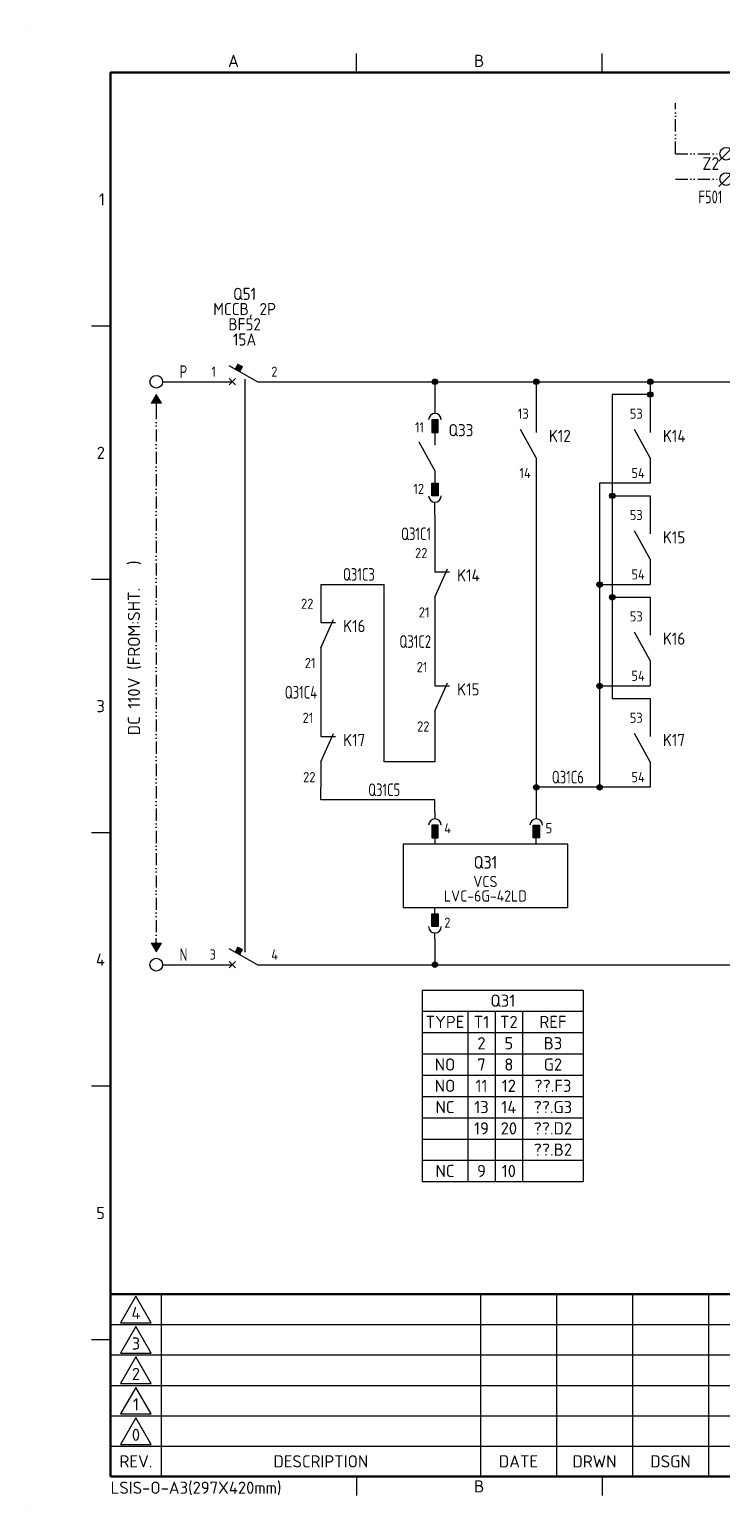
# Model space of a CAD drawing. Header units: millimetres. Extents: x 0 to 556, y 1 to 306.
# Drawn here: x 0 to 136.6, y 1 to 292 of the extents above; entities that cross this region are included whole.
import ezdxf
from ezdxf.enums import TextEntityAlignment as Align

# ---------------------------------------------------------------- set-up
doc = ezdxf.new("R2010")
doc.units = ezdxf.units.MM
doc.linetypes.add('ACAD_ISO12W100', pattern=[21, 12, -3, 0, -3, 0, -3])
for name, color, linetype in [('LINK', 7, 'Continuous'), ('MISC', 7, 'Continuous'), ('Sheet Line', 3, 'Continuous'), ('Sheet Text', 2, 'Continuous'), ('SYMS', 7, 'Continuous'), ('TAGS', 7, 'Continuous'), ('TERMS', 7, 'Continuous'), ('WIRE_YELLOW', 2, 'Continuous'), ('WIREFIXED', 7, 'Continuous'), ('WIRENO', 7, 'Continuous'), ('XREF', 7, 'Continuous')]:
    doc.layers.add(name, color=color, linetype=linetype)
doc.layers.add('Sheet Out Line', color=2, linetype='Continuous', lineweight=50)
doc.styles.add('WD', font='ISOCP2.shx')
doc.styles.add('WD_IEC', font='ISOCP2.shx', dxfattribs={"width": 1.1, "height": 2.4, "bigfont": 'whgtxt.shx'})

# ---------------------------------------------------------------- blocks, each defined once
blk = doc.blocks.new('LSSA3')
for centre in [(0, 292), (0, 1)]:
    blk.add_circle(centre, 0.01)
at = {"layer": 'Sheet Line'}
for p, q in [((64.5, 283.5), (64.5, 287.25)), ((113, 283.5), (113, 287.25)), ((16, 233.5), (12.25, 233.5)), ((16, 183.5), (12.25, 183.5)), ((16, 133.5), (12.25, 133.5)), ((16, 83.5), (12.25, 83.5)), ((26, 42.5), (26, 6.5)), ((89, 42.5), (89, 6.5)), ((104, 42.5), (104, 6.5)), ((119, 42.5), (119, 6.5)), ((134, 42.5), (134, 6.5)), ((16, 36.5), (164, 36.5)), ((16, 33.5), (12.25, 33.5)), ((16, 30.5), (164, 30.5)), ((16, 24.5), (164, 24.5)), ((16, 18.5), (164, 18.5)), ((16, 12.5), (164, 12.5)), ((64.5, 6.5), (64.5, 2.75)), ((113, 6.5), (113, 2.75))]:
    blk.add_line(p, q, dxfattribs=at)
for points in [[(21, 42.1), (17.97, 36.85), (24.03, 36.85)], [(21, 36.1), (17.97, 30.85), (24.03, 30.85)], [(21, 30.1), (17.97, 24.85), (24.03, 24.85)], [(21, 24.1), (17.97, 18.85), (24.03, 18.85)], [(21, 18.1), (17.97, 12.85), (24.03, 12.85)]]:
    blk.add_lwpolyline(points, close=True, dxfattribs=at)
at = {"layer": 'Sheet Out Line'}
blk.add_line((16, 42.5), (404, 42.5), dxfattribs=at)
blk.add_lwpolyline([(16, 6.5), (404, 6.5), (404, 283.5), (16, 283.5)], close=True, dxfattribs=at)
at = {"style": 'WD_IEC', "width": 1.1}
for tag, height, p in [('DESC4', 2.4, (57.5, 39.5)), ('CUSTOMERS31', 3.8, (219, 38)), ('TITLE1', 3.6, (333, 37.5)), ('CUSTOMERS21', 3.8, (219, 35.25)), ('DESC3', 2.4, (57.5, 33.5)), ('CUSTOMERS32', 3.8, (219, 32.5)), ('TITLE2', 3.6, (333, 32.5)), ('CUSTOMERS22', 3.8, (219, 29.75)), ('TITLE3', 3.6, (333, 27.5)), ('RN', 3.5, (398, 28.75)), ('DESC2', 2.4, (57.5, 27.5)), ('CUSTOMERS33', 3.8, (219, 27)), ('DESC1', 2.4, (57.5, 21.5)), ('FILE', 2.4, (314, 18.5)), ('WORKNO', 3.5, (365.5, 18.5)), ('DESC0', 2.4, (57.5, 15.5)), ('SHN', 2.4, (395, 12)), ('TSH', 2.4, (401, 9))]:
    blk.add_attdef(tag, text='', height=height, dxfattribs=at).set_placement(p, align=Align.MIDDLE_CENTER)
at = {"style": 'WD_IEC'}
for tag, p in [('DATE4', (96.5, 39.5)), ('DRWN4', (111.5, 39.5)), ('DSGN4', (126.5, 39.5)), ('CHKD4', (141.5, 39.5)), ('APPD4', (156.5, 39.5)), ('DATE3', (96.5, 33.5)), ('DRWN3', (111.5, 33.5)), ('DSGN3', (126.5, 33.5)), ('CHKD3', (141.5, 33.5)), ('APPD3', (156.5, 33.5)), ('DATE2', (96.5, 27.5)), ('DRWN2', (111.5, 27.5)), ('DSGN2', (126.5, 27.5)), ('CHKD2', (141.5, 27.5)), ('APPD2', (156.5, 27.5)), ('DATE1', (96.5, 21.5)), ('DRWN1', (111.5, 21.5)), ('DSGN1', (126.5, 21.5)), ('CHKD1', (141.5, 21.5)), ('APPD1', (156.5, 21.5)), ('DATE0', (96.5, 15.5)), ('DRWN0', (111.5, 15.5)), ('DSGN0', (126.5, 15.5)), ('CHKD0', (141.5, 15.5)), ('APPD0', (156.5, 15.5))]:
    blk.add_attdef(tag, text='', height=2.4, dxfattribs=at).set_placement(p, align=Align.MIDDLE_CENTER)
at = {"style": 'WD_IEC', "width": 1.1}
for tag, p in [('DWG1ST', (345, 10.5)), ('DWGNO', (373.49, 10.5))]:
    blk.add_attdef(tag, text='', height=3.5, dxfattribs=at).set_placement(p, align=Align.MIDDLE_LEFT)
at = {"style": 'WD_IEC', "width": 1.1, "flags": 9}
blk.add_attdef('WD_TB', (0, 0), '', height=2.4, dxfattribs=at)
at = {"layer": 'Sheet Text', "style": 'WD_IEC', "width": 1.1}
for s, p in [('A', (40.25, 284.62)), ('B', (88.75, 284.62)), ('B', (88.75, 3.37))]:
    blk.add_text(s, height=2.4, dxfattribs=at).set_placement(p, align=Align.CENTER)
for s, p in [('1', (14.88, 258.5)), ('2', (14.88, 208.5)), ('3', (14.88, 158.5)), ('4', (14.88, 108.5)), ('5', (14.88, 58.5))]:
    blk.add_text(s, height=2.4, dxfattribs=at).set_placement(p, align=Align.MIDDLE_RIGHT)
for s, p in [('4', (21, 38.75)), ('3', (21, 32.75)), ('2', (21, 26.75)), ('1', (21, 20.75)), ('0', (21, 14.75)), ('REV.', (21, 9.5)), ('DESCRIPTION', (57.5, 9.5)), ('DATE', (96.5, 9.5)), ('DRWN', (111.5, 9.5)), ('DSGN', (126.5, 9.5))]:
    blk.add_text(s, height=2.4, dxfattribs=at).set_placement(p, align=Align.MIDDLE_CENTER)
blk.add_text('LSIS-O-A3(297X420mm)', height=2.4, dxfattribs=at).set_placement((16, 5.5), align=Align.TOP_LEFT)
blk = doc.blocks.new('VONF1N')
blk.add_hatch(color=256).paths.add_polyline_path([(1, -0.768), (-1, -0.768), (0, -2.5)])
at = {"flags": 128}
blk.add_lwpolyline([(0, -0.768), (0, 0)], dxfattribs=at)
at = {"lineweight": 0, "flags": 128}
for points in [[(1, -0.768), (-1, -0.768), (0, -2.5)], [(1, -0.768), (0, -2.5)]]:
    blk.add_lwpolyline(points, dxfattribs=at)
at = {"style": 'WD', "flags": 1}
for tag, p in [('X2TERM01', (0, -0.768)), ('X8TERM02', (0, -2.5))]:
    blk.add_attdef(tag, p, '', height=0.08, dxfattribs=at)
blk = doc.blocks.new('HA41_MCCBT1')
for p, q in [((2.5, 0), (-3.12, 3.12)), ((-7.5, 0), (-2.5, 0)), ((-1.88, -0.62), (-3.12, 0.62)), ((-1.88, 0.62), (-3.12, -0.62)), ((2.5, 0), (7.5, 0))]:
    blk.add_line(p, q)
blk.add_solid([(-2.03, 2.52), (-1.43, 3.61), (-0.94, 1.91), (-0.33, 3.01)])
at = {"style": 'WD_IEC'}
for tag, p in [('TAG1', (-0.05, 21.05)), ('RATING12', (-0.05, 18.05)), ('RATING11', (-0.05, 15.05)), ('RATING10', (-0.05, 12.05)), ('RATING1', (-0.05, 9.05)), ('RATING2', (-0.05, 6.05))]:
    blk.add_attdef(tag, text='', height=2.4, dxfattribs=at).set_placement(p, align=Align.MIDDLE_CENTER)
blk.add_attdef('TERM01', text='', height=2, dxfattribs=at).set_placement((-5.7, 1), align=Align.RIGHT)
blk.add_attdef('TERM02', (5.21, 1), '', height=2, dxfattribs=at)
at = {"style": 'WD_IEC', "flags": 1}
for tag, p in [('X4TERM01', (-7.5, 0)), ('X2LINK', (0, 2.46)), ('X8LINK', (0, 0.55)), ('X1TERM02', (7.5, 0))]:
    blk.add_attdef(tag, p, '', height=0.32, dxfattribs=at)
for tag, p in [('INST', (-5.39, -3.28)), ('MFG', (-5.39, -5.98)), ('LOC', (-5.39, -4.54)), ('ASSYCODE', (-5.39, -7.25)), ('FAMILY', (-5.39, -8.75)), ('CAT', (-5.39, -10.25))]:
    blk.add_attdef(tag, text='', height=1, dxfattribs=at).set_placement(p, align=Align.RIGHT)
blk = doc.blocks.new('HA42_MCCBT1')
for p, q in [((2.5, 0), (-3.12, 3.12)), ((-7.5, 0), (-2.5, 0)), ((-1.88, -0.62), (-3.12, 0.62)), ((-1.88, 0.62), (-3.12, -0.62)), ((2.5, 0), (7.5, 0))]:
    blk.add_line(p, q)
blk.add_solid([(-2.03, 2.52), (-1.43, 3.61), (-0.94, 1.91), (-0.33, 3.01)])
at = {"style": 'WD_IEC', "flags": 1}
for tag, p in [('TAG2', (-0.05, 21.05)), ('RATING12', (-0.05, 18.05)), ('RATING11', (-0.05, 15.05)), ('RATING10', (-0.05, 12.05)), ('RATING1', (-0.05, 9.05)), ('RATING2', (-0.05, 6.05))]:
    blk.add_attdef(tag, text='', height=2.4, dxfattribs=at).set_placement(p, align=Align.MIDDLE_CENTER)
at = {"style": 'WD_IEC'}
blk.add_attdef('TERM01', text='', height=2, dxfattribs=at).set_placement((-5.7, 1), align=Align.RIGHT)
blk.add_attdef('TERM02', (5.21, 1), '', height=2, dxfattribs=at)
at = {"style": 'WD_IEC', "flags": 1}
for tag, p, height in [('X4TERM01', (-7.5, 0), 0.32), ('X2LINK', (0, 2.46), 0.32), ('X8LINK', (0, 0.55), 0.32), ('X1TERM02', (7.5, 0), 0.32), ('CONTACT', (-10.1, -7.21), 1)]:
    blk.add_attdef(tag, p, '', height=height, dxfattribs=at)
for tag, p in [('INST', (-5.39, -3.28)), ('FAMILY', (-5.18, -5.69)), ('LOC', (-5.39, -4.54))]:
    blk.add_attdef(tag, text='', height=1, dxfattribs=at).set_placement(p, align=Align.RIGHT)
blk = doc.blocks.new('WD_WNH')
at = {"linetype": 'Continuous', "style": 'WD_IEC', "width": 0.8}
blk.add_attdef('WIRENO', text='', height=2.5, dxfattribs=at).set_placement((0, 0.75), align=Align.CENTER)
at = {"style": 'WD_IEC', "flags": 1}
for tag, p in [('W08USER', (0, 0.375)), ('W04USER', (0, 0.875)), ('W05USER', (0, 0.75)), ('W09USER', (0, 0.25)), ('W03USER', (0, 1)), ('W06USER', (0, 0.625)), ('W07USER', (0, 0.5)), ('W02USER', (0, 1.125)), ('W01USER', (0, 1.25)), ('W10USER', (0, 0.125))]:
    blk.add_attdef(tag, text='', height=0.08, dxfattribs=at).set_placement(p, align=Align.CENTER)
blk = doc.blocks.new('HT0_TB1')
blk.add_circle((0, 0), 1.25)
at = {"layer": 'SYMS'}
blk.add_line((-1.44, -1.44), (1.44, 1.44), dxfattribs=at)
at = {"flags": 1}
for tag, p, height, style in [('X4LINK', (-1.25, 0), 0.01, 'WD'), ('X4TERM01', (-1.25, 0), 0.25, 'WD_IEC'), ('X2TERM01', (0, 1.25), 0.25, 'WD_IEC'), ('X1LINK', (1.25, 0), 0.01, 'WD'), ('X1TERM01', (1.25, 0), 0.25, 'WD_IEC'), ('X8TERM01', (0, -1.25), 0.25, 'WD_IEC')]:
    blk.add_attdef(tag, p, '', height=height, dxfattribs=dict(at, style=style))
blk = doc.blocks.new('WD_WNV')
at = {"linetype": 'Continuous', "style": 'WD_IEC', "width": 0.8}
blk.add_attdef('WIRENO', text='', height=2.5, rotation=90, dxfattribs=at).set_placement((-0.75, 0), align=Align.CENTER)
at = {"style": 'WD_IEC', "flags": 1}
for tag, p in [('W08USER', (-1, 0.375)), ('W04USER', (-1, 0.875)), ('W05USER', (-1, 0.75)), ('W09USER', (-1, 0.25)), ('W03USER', (-1, 1)), ('W06USER', (-1, 0.625)), ('W07USER', (-1, 0.5)), ('W02USER', (-1, 1.125)), ('W01USER', (-1, 1.25)), ('W10USER', (-1, 0.125))]:
    blk.add_attdef(tag, text='', height=0.08, dxfattribs=at).set_placement(p, align=Align.CENTER)
blk = doc.blocks.new('HT0_TB2')
blk.add_circle((0, 0), 1.25)
at = {"flags": 1}
for tag, p, height, style in [('X4LINK', (-1.25, 0), 0.01, 'WD'), ('X4TERM01', (-1.25, 0), 0.25, 'WD_IEC'), ('X2TERM01', (0, 1.25), 0.25, 'WD_IEC'), ('X1LINK', (1.25, 0), 0.01, 'WD'), ('X1TERM01', (1.25, 0), 0.25, 'WD_IEC'), ('X8TERM01', (0, -1.25), 0.25, 'WD_IEC')]:
    blk.add_attdef(tag, p, '', height=height, dxfattribs=dict(at, style=style))
blk = doc.blocks.new('HT0W_TB1')
blk.add_circle((0, 0), 1.25)
at = {"layer": 'SYMS'}
blk.add_line((-1.44, -1.44), (1.44, 1.44), dxfattribs=at)
at = {"style": 'WD_IEC', "flags": 1}
for tag, p in [('INST', (-1.04, 7.87)), ('LOC', (-1.04, 4.87))]:
    blk.add_attdef(tag, text='', height=2.5, dxfattribs=at).set_placement(p, align=Align.BOTTOM_RIGHT)
at = {"style": 'WD_IEC'}
blk.add_attdef('TAGSTRIP', text='', height=2.5, dxfattribs=at).set_placement((-1.04, 1.87), align=Align.BOTTOM_RIGHT)
blk.add_attdef('TERM01', text='', height=2, dxfattribs=at).set_placement((2.24, 0.81), align=Align.BOTTOM_LEFT)
at = {"flags": 1}
for tag, p, height, style in [('X4LINK', (-1.25, 0), 0.01, 'WD'), ('X4TERM01', (-1.25, 0), 0.25, 'WD_IEC'), ('STRIPSEQ', (-0.02, -0.02), 0.025, 'WD_IEC'), ('X2TERM01', (0, 1.25), 0.25, 'WD_IEC'), ('X1LINK', (1.25, 0), 0.01, 'WD'), ('X1TERM01', (1.25, 0), 0.25, 'WD_IEC'), ('LINKTERM', (-0.02, -0.06), 0.025, 'WD_IEC'), ('X8TERM01', (0, -1.25), 0.25, 'WD_IEC')]:
    blk.add_attdef(tag, p, '', height=height, dxfattribs=dict(at, style=style))
at = {"style": 'WD_IEC', "flags": 1}
for tag, height, p in [('MFG', 1, (-2.09, -3.63)), ('CAT', 1, (-1.95, -2.37)), ('DESC1', 2, (-1.78, -7.62)), ('ASSYCODE', 1, (-2.04, -4.92)), ('DESC2', 2, (-1.78, -10.06)), ('DESC3', 2, (-1.78, -12.55))]:
    blk.add_attdef(tag, text='', height=height, dxfattribs=at).set_placement(p, align=Align.RIGHT)
blk = doc.blocks.new('VA21_VCSQ2')
for p, q in [((0, 0), (0, -1.25)), ((20, 0), (20, -1.25)), ((20, -6.25), (20, -2.5)), ((0, -5), (0, -6.25)), ((26.25, -6.25), (-6.25, -6.25)), ((-6.25, -6.25), (-6.25, -18.75)), ((0, -6.25), (0, -6.25)), ((26.25, -18.75), (26.25, -6.25)), ((-6.25, -10.01), (-6.25, -10.01)), ((-6.25, -18.75), (26.25, -18.75)), ((0, -18.75), (0, -18.75)), ((0, -20), (0, -18.75)), ((0, -25), (0, -23.75))]:
    blk.add_line(p, q)
for points in [[(0.62, -2.5), (-0.62, -2.5), (-0.62, -5), (0.62, -5)], [(19.38, -2.5), (20.62, -2.5), (20.62, -5), (19.38, -5)], [(0.62, -22.5), (-0.62, -22.5), (-0.62, -20), (0.62, -20)]]:
    blk.add_lwpolyline(points, close=True)
for centre, start, end in [((0, -2.5), 0, 180), ((20, -2.5), 0, 180), ((0, -22.5), 180, 0)]:
    blk.add_arc(centre, 1.25, start, end)
for points in [[(0.62, -5), (0.62, -2.5), (-0.62, -5), (-0.62, -2.5)], [(19.38, -5), (19.38, -2.5), (20.62, -5), (20.62, -2.5)], [(0.62, -20), (0.62, -22.5), (-0.62, -20), (-0.62, -22.5)]]:
    blk.add_solid(points)
at = {"flags": 1}
for tag, p, height, style in [('X2TERM01', (0, 0), 0.08, 'WD'), ('X2TERM03', (20, 0), 0.08, 'WD'), ('CAT', (26.86, -9.24), 1, 'WD_IEC'), ('FAMILY', (26.85, -10.78), 1, 'WD_IEC'), ('CATDESC', (26.85, -12.28), 1, 'WD_IEC'), ('ASSYCODE', (26.79, -14.93), 1, 'WD_IEC'), ('MFG', (26.9, -13.57), 1, 'WD_IEC'), ('RATING10', (26.79, -16.3), 1, 'WD_IEC'), ('RATING1', (26.79, -17.67), 1, 'WD_IEC'), ('RATING2', (26.79, -19.04), 1, 'WD_IEC'), ('X8TERM02', (0, -25), 0.08, 'WD')]:
    blk.add_attdef(tag, p, '', height=height, dxfattribs=dict(at, style=style))
at = {"linetype": 'Continuous', "style": 'WD'}
for tag, p in [('TERM01', (1.85, -3.08)), ('TERM03', (21.85, -3.08)), ('TERM02', (1.85, -21.72))]:
    blk.add_attdef(tag, text='', height=2, dxfattribs=at).set_placement(p, align=Align.MIDDLE_LEFT)
at = {"style": 'WD_IEC', "flags": 1}
for tag, p in [('INST', (26.98, -6.05)), ('LOC', (26.95, -7.35))]:
    blk.add_attdef(tag, text='', height=1, dxfattribs=at).set_placement(p, align=Align.MIDDLE_LEFT)
at = {"style": 'WD_IEC'}
for tag, height, p in [('TAG1', 2.5, (9.99, -9.81)), ('RATING12', 2.2, (9.97, -13.6)), ('RATING11', 2.2, (9.97, -16.45))]:
    blk.add_attdef(tag, text='', height=height, dxfattribs=at).set_placement(p, align=Align.MIDDLE_CENTER)
at = {"lineweight": 9, "style": 'WD_IEC'}
for tag, p in [('NO', (-4.31, -38.19)), ('NC', (-4.31, -41.69))]:
    blk.add_attdef(tag, text='', height=2.5, dxfattribs=at).set_placement(p, align=Align.TOP_RIGHT)
for tag, p in [('XREFNO', (-2.81, -38.19)), ('XREFNC', (-2.81, -41.69))]:
    blk.add_attdef(tag, text='', height=2.5, dxfattribs=at).set_placement(p, align=Align.TOP_LEFT)
blk = doc.blocks.new('WDDOT')
for radius in [0.529, 0.33, 0.164]:
    blk.add_circle((0, 0), radius)
blk = doc.blocks.new('VB421_AUXCONTACT1')
for p, q in [((0, 7.5), (0, 2.5)), ((0, -2.5), (-3.12, 3.12)), ((0, -2.5), (0, -7.5))]:
    blk.add_line(p, q)
at = {"linetype": 'Continuous', "style": 'WD_IEC'}
for tag, p in [('TERM01', (-1.47, 5.21)), ('TERM02', (-1.06, -6.5))]:
    blk.add_attdef(tag, text='', height=2, dxfattribs=at).set_placement(p, align=Align.RIGHT)
at = {"style": 'WD_IEC', "flags": 1}
for tag, p, height in [('X2TERM01', (0, 7.5), 0.34), ('X4LINK', (-2.75, 0), 0.32), ('X1LINK', (0, 0), 0.34), ('X8TERM02', (0, -7.5), 0.34)]:
    blk.add_attdef(tag, p, '', height=height, dxfattribs=at)
at = {"style": 'WD_IEC'}
for tag, p in [('TAG2', (2.5, 0.62)), ('TEXT1', (2.5, -2.89)), ('TEXT2', (2.5, -6.09))]:
    blk.add_attdef(tag, p, '', height=2.4, dxfattribs=at)
for tag, p in [('INST', (-2.43, -9.12)), ('LOC', (-2.58, -10.73))]:
    blk.add_attdef(tag, text='', height=1, dxfattribs=at).set_placement(p, align=Align.RIGHT)
at = {"style": 'WD_IEC', "flags": 1}
for tag, p in [('XREF', (-2.58, -12.19)), ('CONTACT', (-2.6, -15.24)), ('FAMILY', (-2.53, -13.64))]:
    blk.add_attdef(tag, text='', height=1, dxfattribs=at).set_placement(p, align=Align.RIGHT)
blk = doc.blocks.new('VB422_AUXCONTACT1')
for p, q in [((0, 7.5), (0, 2.5)), ((0, -2.5), (2.5, 3.12)), ((0, 2.5), (2.87, 2.5)), ((0, -2.5), (0, -7.5))]:
    blk.add_line(p, q)
at = {"linetype": 'Continuous', "style": 'WD_IEC'}
for tag, p in [('TERM01', (-1.47, 5.21)), ('TERM02', (-1.06, -6.5))]:
    blk.add_attdef(tag, text='', height=2, dxfattribs=at).set_placement(p, align=Align.RIGHT)
at = {"style": 'WD_IEC', "flags": 1}
for tag, p, height in [('X2TERM01', (0, 7.5), 0.34), ('X4LINK', (-0.55, 0), 0.32), ('X1LINK', (1.92, 0), 0.32), ('X8TERM02', (0, -7.5), 0.34)]:
    blk.add_attdef(tag, p, '', height=height, dxfattribs=at)
at = {"style": 'WD_IEC'}
for tag, p in [('TAG2', (4.38, 0.62)), ('TEXT1', (4.38, -2.89)), ('TEXT2', (4.38, -6.09))]:
    blk.add_attdef(tag, p, '', height=2.4, dxfattribs=at)
for tag, p in [('INST', (-2.43, -9.12)), ('LOC', (-2.58, -10.73))]:
    blk.add_attdef(tag, text='', height=1, dxfattribs=at).set_placement(p, align=Align.RIGHT)
at = {"style": 'WD_IEC', "flags": 1}
for tag, p in [('XREF', (-2.58, -12.19)), ('CONTACT', (-2.6, -15.24)), ('FAMILY', (-2.53, -13.64))]:
    blk.add_attdef(tag, text='', height=1, dxfattribs=at).set_placement(p, align=Align.RIGHT)
blk = doc.blocks.new('VA121_AUXCONTACT')
for p, q in [((0, 11.25), (0, 8.75)), ((0, 6.25), (0, 2.5)), ((0, -2.5), (-3.12, 3.12)), ((0, -2.5), (0, -5)), ((0, -11.25), (0, -8.75))]:
    blk.add_line(p, q)
for points in [[(0.62, 7.5), (-0.62, 7.5), (-0.62, 5), (0.62, 5)], [(0.62, -7.5), (-0.62, -7.5), (-0.62, -5), (0.62, -5)]]:
    blk.add_lwpolyline(points, close=True)
for centre, start, end in [((0, 7.5), 0, 180), ((0, -7.5), 180, 0)]:
    blk.add_arc(centre, 1.25, start, end)
for points in [[(0.62, 5), (0.62, 7.5), (-0.62, 5), (-0.62, 7.5)], [(0.62, -5), (0.62, -7.5), (-0.62, -5), (-0.62, -7.5)]]:
    blk.add_solid(points)
at = {"flags": 1}
for tag, p, height, style in [('X2TERM01', (0, 11.25), 0.08, 'WD'), ('X4LINK', (-2.42, 0), 0.32, 'WD_IEC'), ('X1LINK', (0, 0), 0.32, 'WD_IEC'), ('X8TERM02', (0, -11.25), 0.08, 'WD')]:
    blk.add_attdef(tag, p, '', height=height, dxfattribs=dict(at, style=style))
at = {"style": 'WD_IEC'}
for tag, p in [('TERM01', (-2.13, 5.04)), ('TERM02', (-2.13, -7.13))]:
    blk.add_attdef(tag, text='', height=2, dxfattribs=at).set_placement(p, align=Align.RIGHT)
for tag, p in [('TAG2', (2.69, 5.46)), ('TEXT1', (2.69, 1.42)), ('TEXT2', (2.69, -1.5))]:
    blk.add_attdef(tag, text='', height=2.4, dxfattribs=at).set_placement(p, align=Align.MIDDLE_LEFT)
at = {"style": 'WD_IEC', "flags": 1}
blk.add_attdef('XREF', text='', height=1.8, dxfattribs=at).set_placement((2.69, -3.96), align=Align.MIDDLE_LEFT)
for tag, p in [('INST', (-2.37, -9.97)), ('LOC', (-2.4, -11.27)), ('CONTACT', (-2.27, -14)), ('FAMILY', (-2.27, -12.66))]:
    blk.add_attdef(tag, text='', height=1, dxfattribs=at).set_placement(p, align=Align.RIGHT)
blk = doc.blocks.new('*T27')
at = {"layer": 'XREF', "color": 0, "linetype": 'ByBlock', "lineweight": -2}
for p, q in [((0, 0), (31.8, 0)), ((0, 0), (0, -37.8)), ((31.8, 0), (31.8, -37.8)), ((0, -4.2), (31.8, -4.2)), ((9, -4.2), (9, -37.8)), ((14.4, -4.2), (14.4, -37.8)), ((19.8, -4.2), (19.8, -37.8)), ((0, -8.4), (31.8, -8.4)), ((0, -12.6), (31.8, -12.6)), ((0, -16.8), (31.8, -16.8)), ((0, -21), (31.8, -21)), ((0, -25.2), (31.8, -25.2)), ((0, -29.4), (31.8, -29.4)), ((0, -33.6), (31.8, -33.6)), ((0, -37.8), (31.8, -37.8))]:
    blk.add_line(p, q, dxfattribs=at)
at = {"layer": 'XREF', "color": 0, "linetype": 'Continuous', "char_height": 2.4, "attachment_point": 5, "style": 'WD_IEC'}
for s, insert, width in [('Q31', (15.9, -2.1), 30.8), ('TYPE', (4.5, -6.3), 8), ('T1', (11.7, -6.3), 4.4), ('T2', (17.1, -6.3), 4.4), ('REF', (25.8, -6.3), 11), ('2', (11.7, -10.5), 4.4), ('5', (17.1, -10.5), 4.4), ('B3', (25.8, -10.5), 11), ('NO', (4.5, -14.7), 8), ('7', (11.7, -14.7), 4.4), ('8', (17.1, -14.7), 4.4), ('G2', (25.8, -14.7), 11), ('NO', (4.5, -18.9), 8), ('11', (11.7, -18.9), 4.4), ('12', (17.1, -18.9), 4.4), ('??.F3', (25.8, -18.9), 11), ('NC', (4.5, -23.1), 8), ('13', (11.7, -23.1), 4.4), ('14', (17.1, -23.1), 4.4), ('??.G3', (25.8, -23.1), 11), ('19', (11.7, -27.3), 4.4), ('20', (17.1, -27.3), 4.4), ('??.D2', (25.8, -27.3), 11), ('??.B2', (25.8, -31.5), 11), ('NC', (4.5, -35.7), 8), ('9', (11.7, -35.7), 4.4), ('10', (17.1, -35.7), 4.4)]:
    blk.add_mtext(s, dxfattribs=dict(at, insert=insert, width=width))

msp = doc.modelspace()

# ---------------------------------------------------------------- linework, layer by layer
at = {"linetype": 'ACAD_ISO12W100', "ltscale": 0.2}
for p, q in [((127.5, 267.5), (127.5, 277.5)), ((127.5, 267.5), (136.25, 267.5)), ((127.5, 262.5), (136.25, 262.5)), ((25.02, 217.5), (25.02, 111.73))]:
    msp.add_line(p, q, dxfattribs=at)
at = {"layer": 'LINK', "linetype": 'Continuous'}
msp.add_lwpolyline([(42.5, 223.05), (42.5, 109.96)], dxfattribs=at)
at = {"layer": 'WIRE_YELLOW', "linetype": 'Continuous'}
for p, q in [((26.25, 222.5), (35, 222.5)), ((50, 222.5), (390, 222.5)), ((80, 222.5), (80, 218.75)), ((100, 222.5), (100, 217.5)), ((115, 220), (115, 160)), ((100, 202.5), (100, 137.5)), ((80, 196.25), (80, 190)), ((57.5, 182.5), (57.5, 180)), ((57.5, 182.5), (70, 182.5)), ((70, 147.5), (70, 182.5)), ((80, 175), (80, 167.5)), ((57.5, 165), (57.5, 157.5)), ((80, 152.5), (80, 147.5)), ((80, 147.5), (70, 147.5)), ((57.5, 140), (57.5, 142.5)), ((80, 140), (57.5, 140)), ((80, 137.5), (80, 140)), ((122.5, 142.5), (100, 142.5)), ((122.5, 142.5), (122.5, 142.5)), ((80, 112.5), (80, 107.5)), ((26.25, 107.5), (35, 107.5)), ((50, 107.5), (390, 107.5))]:
    msp.add_line(p, q, dxfattribs=at)
at = {"layer": 'WIRE_YELLOW', "color": 2, "linetype": 'Continuous'}
for p, q in [((122.5, 222.5), (122.5, 217.5)), ((122.5, 220), (115, 220)), ((115, 200), (122.5, 200)), ((122.5, 200), (122.5, 197.5)), ((115, 180), (122.5, 180)), ((122.5, 180), (122.5, 177.5)), ((115, 160), (122.5, 160)), ((122.5, 160), (122.5, 157.5))]:
    msp.add_line(p, q, dxfattribs=at)
at = {"layer": 'WIRENO', "color": 2, "linetype": 'Continuous'}
for p, q in [((122.5, 202.5), (112.5, 202.5)), ((112.5, 202.5), (112.5, 182.5)), ((112.5, 182.5), (117.5, 182.5)), ((112.5, 182.5), (112.5, 162.5)), ((117.5, 182.5), (122.5, 182.5)), ((112.5, 162.5), (117.5, 162.5)), ((112.5, 162.5), (112.5, 142.5)), ((117.5, 162.5), (122.5, 162.5))]:
    msp.add_line(p, q, dxfattribs=at)

# ---------------------------------------------------------------- block references
at = {"linetype": 'Continuous'}
msp.add_blockref('LSSA3', (0, 0), dxfattribs=at)
msp.add_blockref('*T27', (77.5, 102.5))
at = {"layer": 'SYMS', "color": 2, "linetype": 'Continuous'}
for name, p in [('HT0_TB1', (137.5, 267.5)), ('WDDOT', (122.5, 222.5)), ('WDDOT', (122.5, 220)), ('WDDOT', (112.5, 182.5)), ('WDDOT', (112.5, 162.5))]:
    msp.add_blockref(name, p, dxfattribs=at)
at = {"layer": 'SYMS', "linetype": 'Continuous'}
ref = msp.add_blockref('HT0W_TB1', (137.5, 262.5), dxfattribs=at)
ref.add_attrib('TAGSTRIP', 'Z2', dxfattribs={"layer": 'TAGS', "height": 2.5, "style": 'WD_IEC'}).set_placement((136.13, 263.55), align=Align.BOTTOM_RIGHT)
ref.add_attrib('TERM01', '5', dxfattribs={"layer": 'TERMS', "height": 2, "style": 'WD_IEC'}).set_placement((139.74, 263.31), align=Align.BOTTOM_LEFT)
ref = msp.add_blockref('HA41_MCCBT1', (42.5, 222.5), dxfattribs=at)
ref.add_attrib('RATING10', '15A', dxfattribs={"layer": 'MISC', "height": 2.4, "style": 'WD_IEC'}).set_placement((42.45, 230.85), align=Align.MIDDLE_CENTER)
ref.add_attrib('RATING11', 'BF52', dxfattribs={"layer": 'MISC', "height": 2.4, "style": 'WD_IEC'}).set_placement((42.45, 233.85), align=Align.MIDDLE_CENTER)
ref.add_attrib('RATING12', 'MCCB, 2P', dxfattribs={"layer": 'MISC', "height": 2.4, "style": 'WD_IEC'}).set_placement((42.45, 236.85), align=Align.MIDDLE_CENTER)
ref.add_attrib('TAG1', 'Q51', dxfattribs={"layer": 'TAGS', "height": 2.4, "style": 'WD_IEC'}).set_placement((42.45, 239.85), align=Align.MIDDLE_CENTER)
ref.add_attrib('TERM02', '2', (47.71, 223.5), dxfattribs={"layer": 'TERMS', "height": 2, "style": 'WD_IEC'})
ref.add_attrib('TERM01', '1', dxfattribs={"layer": 'TERMS', "height": 2, "style": 'WD_IEC'}).set_placement((36.8, 223.5), align=Align.RIGHT)
for name, p in [('HT0_TB2', (25, 222.5)), ('WDDOT', (80, 222.5)), ('WDDOT', (100, 222.5)), ('WDDOT', (115, 200)), ('WDDOT', (115, 180)), ('WDDOT', (100, 142.5)), ('WDDOT', (112.5, 142.5)), ('VONF1N', (25.02, 112.5)), ('HT0_TB2', (25, 107.5)), ('WDDOT', (80, 107.5))]:
    msp.add_blockref(name, p, dxfattribs=at)
at = {"layer": 'SYMS', "linetype": 'Continuous', "rotation": 180}
msp.add_blockref('VONF1N', (25.02, 217.5), dxfattribs=at)
at = {"layer": 'SYMS', "linetype": 'Continuous'}
ref = msp.add_blockref('VA121_AUXCONTACT', (80, 207.5), dxfattribs=at)
ref.add_attrib('TERM02', '12', dxfattribs={"layer": 'TERMS', "height": 2, "style": 'WD_IEC'}).set_placement((77.87, 200.37), align=Align.RIGHT)
ref.add_attrib('TERM01', '11', dxfattribs={"layer": 'TERMS', "height": 2, "style": 'WD_IEC'}).set_placement((77.87, 212.54), align=Align.RIGHT)
ref.add_attrib('TAG2', 'Q33', dxfattribs={"layer": 'TAGS', "height": 2.4, "style": 'WD_IEC'}).set_placement((82.69, 212.96), align=Align.MIDDLE_LEFT)
ref = msp.add_blockref('VB421_AUXCONTACT1', (100, 210), dxfattribs=at)
ref.add_attrib('TERM02', '14', dxfattribs={"layer": 'TERMS', "linetype": 'Continuous', "height": 2, "style": 'WD_IEC'}).set_placement((98.94, 203.5), align=Align.RIGHT)
ref.add_attrib('TERM01', '13', dxfattribs={"layer": 'TERMS', "linetype": 'Continuous', "height": 2, "style": 'WD_IEC'}).set_placement((98.53, 215.21), align=Align.RIGHT)
ref.add_attrib('TAG2', 'K12', (102.5, 210.62), dxfattribs={"layer": 'TAGS', "height": 2.4, "style": 'WD_IEC'})
at = {"layer": 'SYMS', "color": 2, "linetype": 'Continuous'}
ref = msp.add_blockref('VB421_AUXCONTACT1', (122.5, 210), dxfattribs=at)
ref.add_attrib('TERM02', '54', dxfattribs={"layer": 'TERMS', "linetype": 'Continuous', "height": 2, "style": 'WD_IEC'}).set_placement((121.44, 203.5), align=Align.RIGHT)
ref.add_attrib('TERM01', '53', dxfattribs={"layer": 'TERMS', "linetype": 'Continuous', "height": 2, "style": 'WD_IEC'}).set_placement((121.03, 215.21), align=Align.RIGHT)
ref.add_attrib('TAG2', 'K14', (125, 210.62), dxfattribs={"layer": 'TAGS', "height": 2.4, "style": 'WD_IEC'})
ref = msp.add_blockref('VB421_AUXCONTACT1', (122.5, 190), dxfattribs=at)
ref.add_attrib('TERM02', '54', dxfattribs={"layer": 'TERMS', "linetype": 'Continuous', "height": 2, "style": 'WD_IEC'}).set_placement((121.44, 183.5), align=Align.RIGHT)
ref.add_attrib('TERM01', '53', dxfattribs={"layer": 'TERMS', "linetype": 'Continuous', "height": 2, "style": 'WD_IEC'}).set_placement((121.03, 195.21), align=Align.RIGHT)
ref.add_attrib('TAG2', 'K15', (125, 190.62), dxfattribs={"layer": 'TAGS', "height": 2.4, "style": 'WD_IEC'})
at = {"layer": 'SYMS', "linetype": 'Continuous'}
ref = msp.add_blockref('VB422_AUXCONTACT1', (80, 182.5), dxfattribs=at)
ref.add_attrib('TERM02', '21', dxfattribs={"layer": 'TERMS', "linetype": 'Continuous', "height": 2, "style": 'WD_IEC'}).set_placement((78.94, 176), align=Align.RIGHT)
ref.add_attrib('TERM01', '22', dxfattribs={"layer": 'TERMS', "linetype": 'Continuous', "height": 2, "style": 'WD_IEC'}).set_placement((78.53, 187.71), align=Align.RIGHT)
ref.add_attrib('TAG2', 'K14', (84.38, 183.12), dxfattribs={"layer": 'TAGS', "height": 2.4, "style": 'WD_IEC'})
ref = msp.add_blockref('VB422_AUXCONTACT1', (57.5, 172.5), dxfattribs=at)
ref.add_attrib('TERM02', '21', dxfattribs={"layer": 'TERMS', "linetype": 'Continuous', "height": 2, "style": 'WD_IEC'}).set_placement((56.44, 166), align=Align.RIGHT)
ref.add_attrib('TERM01', '22', dxfattribs={"layer": 'TERMS', "linetype": 'Continuous', "height": 2, "style": 'WD_IEC'}).set_placement((56.03, 177.71), align=Align.RIGHT)
ref.add_attrib('TAG2', 'K16', (61.88, 173.12), dxfattribs={"layer": 'TAGS', "height": 2.4, "style": 'WD_IEC'})
at = {"layer": 'SYMS', "color": 2, "linetype": 'Continuous'}
ref = msp.add_blockref('VB421_AUXCONTACT1', (122.5, 170), dxfattribs=at)
ref.add_attrib('TERM02', '54', dxfattribs={"layer": 'TERMS', "linetype": 'Continuous', "height": 2, "style": 'WD_IEC'}).set_placement((121.44, 163.5), align=Align.RIGHT)
ref.add_attrib('TERM01', '53', dxfattribs={"layer": 'TERMS', "linetype": 'Continuous', "height": 2, "style": 'WD_IEC'}).set_placement((121.03, 175.21), align=Align.RIGHT)
ref.add_attrib('TAG2', 'K16', (125, 170.62), dxfattribs={"layer": 'TAGS', "height": 2.4, "style": 'WD_IEC'})
at = {"layer": 'SYMS', "linetype": 'Continuous'}
ref = msp.add_blockref('VB422_AUXCONTACT1', (80, 160), dxfattribs=at)
ref.add_attrib('TERM02', '22', dxfattribs={"layer": 'TERMS', "linetype": 'Continuous', "height": 2, "style": 'WD_IEC'}).set_placement((78.94, 153.5), align=Align.RIGHT)
ref.add_attrib('TERM01', '21', dxfattribs={"layer": 'TERMS', "linetype": 'Continuous', "height": 2, "style": 'WD_IEC'}).set_placement((78.53, 165.21), align=Align.RIGHT)
ref.add_attrib('TAG2', 'K15', (84.38, 160.62), dxfattribs={"layer": 'TAGS', "height": 2.4, "style": 'WD_IEC'})
ref = msp.add_blockref('VB422_AUXCONTACT1', (57.5, 150), dxfattribs=at)
ref.add_attrib('TERM02', '22', dxfattribs={"layer": 'TERMS', "linetype": 'Continuous', "height": 2, "style": 'WD_IEC'}).set_placement((56.44, 143.5), align=Align.RIGHT)
ref.add_attrib('TERM01', '21', dxfattribs={"layer": 'TERMS', "linetype": 'Continuous', "height": 2, "style": 'WD_IEC'}).set_placement((56.03, 155.21), align=Align.RIGHT)
ref.add_attrib('TAG2', 'K17', (61.88, 150.62), dxfattribs={"layer": 'TAGS', "height": 2.4, "style": 'WD_IEC'})
at = {"layer": 'SYMS', "color": 2, "linetype": 'Continuous'}
ref = msp.add_blockref('VB421_AUXCONTACT1', (122.5, 150), dxfattribs=at)
ref.add_attrib('TERM02', '54', dxfattribs={"layer": 'TERMS', "linetype": 'Continuous', "height": 2, "style": 'WD_IEC'}).set_placement((121.44, 143.5), align=Align.RIGHT)
ref.add_attrib('TERM01', '53', dxfattribs={"layer": 'TERMS', "linetype": 'Continuous', "height": 2, "style": 'WD_IEC'}).set_placement((121.03, 155.21), align=Align.RIGHT)
ref.add_attrib('TAG2', 'K17', (125, 150.62), dxfattribs={"layer": 'TAGS', "height": 2.4, "style": 'WD_IEC'})
at = {"layer": 'SYMS', "linetype": 'Continuous'}
ref = msp.add_blockref('VA21_VCSQ2', (80, 137.5), dxfattribs=at)
ref.add_attrib('TERM02', '2', dxfattribs={"layer": 'TERMS', "linetype": 'Continuous', "height": 2, "style": 'WD'}).set_placement((81.85, 115.78), align=Align.MIDDLE_LEFT)
ref.add_attrib('TERM03', '5', dxfattribs={"layer": 'TERMS', "linetype": 'Continuous', "height": 2, "style": 'WD'}).set_placement((101.85, 134.42), align=Align.MIDDLE_LEFT)
ref.add_attrib('TERM01', '4', dxfattribs={"layer": 'TERMS', "linetype": 'Continuous', "height": 2, "style": 'WD'}).set_placement((81.85, 134.42), align=Align.MIDDLE_LEFT)
ref.add_attrib('RATING11', 'LVC-6G-42LD', dxfattribs={"layer": 'MISC', "height": 2.2, "style": 'WD_IEC'}).set_placement((89.97, 121.05), align=Align.MIDDLE_CENTER)
ref.add_attrib('RATING12', 'VCS', dxfattribs={"layer": 'MISC', "height": 2.2, "style": 'WD_IEC'}).set_placement((89.97, 123.9), align=Align.MIDDLE_CENTER)
ref.add_attrib('TAG1', 'Q31', dxfattribs={"layer": 'TAGS', "height": 2.5, "style": 'WD_IEC'}).set_placement((89.99, 127.69), align=Align.MIDDLE_CENTER)
ref = msp.add_blockref('HA42_MCCBT1', (42.5, 107.5), dxfattribs=at)
ref.add_attrib('TERM02', '4', (47.71, 108.5), dxfattribs={"layer": 'TERMS', "height": 2, "style": 'WD_IEC'})
ref.add_attrib('TERM01', '3', dxfattribs={"layer": 'TERMS', "height": 2, "style": 'WD_IEC'}).set_placement((36.8, 108.5), align=Align.RIGHT)
at = {"layer": 'WIREFIXED', "linetype": 'Continuous'}
ref = msp.add_blockref('WD_WNV', (137.5, 258.97), dxfattribs=at)
ref.add_attrib('WIRENOF', 'F501', dxfattribs={"linetype": 'Continuous', "height": 2.5, "style": 'WD_IEC', "width": 0.8}).set_placement((136.75, 258.97), align=Align.MIDDLE_RIGHT)
ref = msp.add_blockref('WD_WNH', (30.38, 222.5), dxfattribs=at)
ref.add_attrib('WIRENOF', 'P', dxfattribs={"linetype": 'Continuous', "height": 2.5, "style": 'WD_IEC', "width": 0.8}).set_placement((30.38, 223.25), align=Align.CENTER)
ref = msp.add_blockref('WD_WNV', (80, 192.5), dxfattribs=at)
ref.add_attrib('WIRENOF', 'Q31C1', dxfattribs={"linetype": 'Continuous', "height": 2.5, "style": 'WD_IEC', "width": 0.8}).set_placement((79.25, 192.5), align=Align.MIDDLE_RIGHT)
ref = msp.add_blockref('WD_WNH', (65, 182.5), dxfattribs=at)
ref.add_attrib('WIRENOF', 'Q31C3', dxfattribs={"linetype": 'Continuous', "height": 2.5, "style": 'WD_IEC', "width": 0.8}).set_placement((65, 183.25), align=Align.CENTER)
ref = msp.add_blockref('WD_WNV', (80, 171.25), dxfattribs=at)
ref.add_attrib('WIRENOF', 'Q31C2', dxfattribs={"linetype": 'Continuous', "height": 2.5, "style": 'WD_IEC', "width": 0.8}).set_placement((79.25, 171.25), align=Align.MIDDLE_RIGHT)
ref = msp.add_blockref('WD_WNV', (57.5, 161.25), dxfattribs=at)
ref.add_attrib('WIRENOF', 'Q31C4', dxfattribs={"linetype": 'Continuous', "height": 2.5, "style": 'WD_IEC', "width": 0.8}).set_placement((56.75, 161.25), align=Align.MIDDLE_RIGHT)
ref = msp.add_blockref('WD_WNH', (106.25, 142.5), dxfattribs=at)
ref.add_attrib('WIRENOF', 'Q31C6', dxfattribs={"linetype": 'Continuous', "height": 2.5, "style": 'WD_IEC', "width": 0.8}).set_placement((106.25, 143.25), align=Align.CENTER)
ref = msp.add_blockref('WD_WNH', (70, 140), dxfattribs=at)
ref.add_attrib('WIRENOF', 'Q31C5', dxfattribs={"linetype": 'Continuous', "height": 2.5, "style": 'WD_IEC', "width": 0.8}).set_placement((70, 140.75), align=Align.CENTER)
ref = msp.add_blockref('WD_WNH', (30.38, 107.5), dxfattribs=at)
ref.add_attrib('WIRENOF', 'N', dxfattribs={"linetype": 'Continuous', "height": 2.5, "style": 'WD_IEC', "width": 0.8}).set_placement((30.38, 108.25), align=Align.CENTER)

# ---------------------------------------------------------------- texts
at = {"linetype": 'Continuous', "style": 'WD_IEC', "width": 1.1}
msp.add_text('DC 110V (FROM:SHT.   )', height=2.4, rotation=90, dxfattribs=at).set_placement((22.52, 170), align=Align.BOTTOM_CENTER)

doc.saveas('drawing.dxf')
